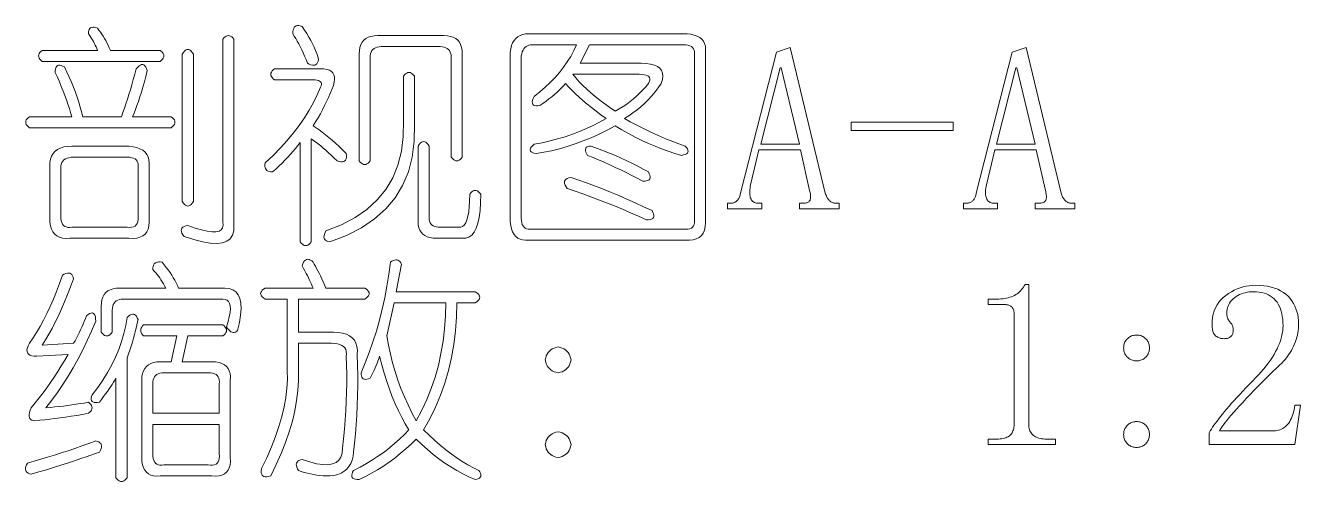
# Model space of a CAD drawing. Extents: x 0 to 297, y 0 to 210.
# Drawn here: x 219.36 to 247.04, y 62.06 to 71.96 of the extents above; entities that cross this region are included whole.
import ezdxf

# ---------------------------------------------------------------- set-up
doc = ezdxf.new("R2010")
doc.units = 0

msp = doc.modelspace()

# ---------------------------------------------------------------- linework, layer by layer
at = {"color": 255, "lineweight": 13}
for points in [[(220.721, 71.779), (220.723, 71.816), (220.729, 71.848), (220.739, 71.874), (220.753, 71.894), (220.771, 71.909), (220.793, 71.918), (220.819, 71.922), (220.849, 71.92), (220.883, 71.912), (220.921, 71.899), (220.952, 71.858), (220.983, 71.816), (221.013, 71.772), (221.042, 71.726), (221.071, 71.679), (221.098, 71.63), (221.125, 71.58), (221.151, 71.528), (221.176, 71.474), (221.201, 71.419), (222.281, 71.419), (222.31, 71.395), (222.332, 71.371), (222.348, 71.347), (222.358, 71.323), (222.361, 71.299), (222.358, 71.275), (222.348, 71.251), (222.332, 71.227), (222.31, 71.203), (222.281, 71.179), (219.721, 71.179), (219.692, 71.203), (219.67, 71.227), (219.654, 71.251), (219.644, 71.275), (219.641, 71.299), (219.644, 71.323), (219.654, 71.347), (219.67, 71.371), (219.692, 71.395), (219.721, 71.419), (220.921, 71.419), (220.904, 71.459), (220.887, 71.497), (220.869, 71.535), (220.85, 71.573), (220.831, 71.609), (220.81, 71.645), (220.789, 71.679), (220.767, 71.713), (220.744, 71.747)], [(223.881, 71.659), (223.881, 67.619), (223.877, 67.501), (223.85, 67.405), (223.8, 67.329), (223.727, 67.273), (223.631, 67.239), (223.511, 67.225), (223.368, 67.233), (223.202, 67.261), (223.013, 67.309), (222.801, 67.379), (222.773, 67.417), (222.753, 67.453), (222.741, 67.485), (222.737, 67.513), (222.741, 67.539), (222.753, 67.561), (222.773, 67.581), (222.801, 67.597), (222.837, 67.609), (222.881, 67.619), (223.04, 67.562), (223.18, 67.52), (223.302, 67.492), (223.406, 67.478), (223.491, 67.479), (223.558, 67.494), (223.606, 67.524), (223.636, 67.568), (223.648, 67.626), (223.641, 67.699), (223.641, 71.659), (223.665, 71.688), (223.689, 71.71), (223.713, 71.726), (223.737, 71.736), (223.761, 71.739), (223.785, 71.736), (223.809, 71.726), (223.833, 71.71), (223.857, 71.688)], [(225.721, 71.219), (225.711, 71.182), (225.698, 71.152), (225.682, 71.128), (225.663, 71.11), (225.641, 71.099), (225.615, 71.094), (225.586, 71.096), (225.554, 71.104), (225.519, 71.118), (225.481, 71.139), (225.449, 71.217), (225.417, 71.293), (225.385, 71.365), (225.353, 71.433), (225.321, 71.499), (225.289, 71.561), (225.257, 71.621), (225.225, 71.677), (225.193, 71.729), (225.161, 71.779), (225.163, 71.824), (225.169, 71.862), (225.179, 71.894), (225.193, 71.92), (225.211, 71.939), (225.233, 71.952), (225.259, 71.958), (225.289, 71.958), (225.323, 71.952), (225.361, 71.939), (225.415, 71.86), (225.465, 71.782), (225.511, 71.706), (225.553, 71.632), (225.591, 71.559), (225.625, 71.488), (225.655, 71.418), (225.681, 71.35), (225.703, 71.284)], [(227.001, 71.739), (228.441, 71.739), (228.517, 71.735), (228.585, 71.723), (228.645, 71.703), (228.697, 71.675), (228.741, 71.639), (228.777, 71.595), (228.805, 71.543), (228.825, 71.483), (228.837, 71.415), (228.841, 71.339), (228.841, 69.099), (228.817, 69.07), (228.793, 69.048), (228.769, 69.032), (228.745, 69.022), (228.721, 69.019), (228.697, 69.022), (228.673, 69.032), (228.649, 69.048), (228.625, 69.07), (228.601, 69.099), (228.601, 71.259), (228.598, 71.305), (228.591, 71.345), (228.579, 71.381), (228.562, 71.413), (228.541, 71.439), (228.514, 71.461), (228.483, 71.477), (228.447, 71.489), (228.406, 71.497), (228.361, 71.499), (227.081, 71.499), (227.035, 71.497), (226.994, 71.489), (226.958, 71.477), (226.927, 71.461), (226.901, 71.439), (226.879, 71.413), (226.862, 71.381), (226.85, 71.345), (226.843, 71.305), (226.841, 71.259), (226.841, 69.019), (226.817, 68.99), (226.793, 68.968), (226.769, 68.952), (226.745, 68.942), (226.721, 68.939), (226.697, 68.942), (226.673, 68.952), (226.649, 68.968), (226.625, 68.99), (226.601, 69.019), (226.601, 71.339), (226.605, 71.415), (226.617, 71.483), (226.637, 71.543), (226.665, 71.595), (226.701, 71.639), (226.745, 71.675), (226.797, 71.703), (226.857, 71.723), (226.925, 71.735)], [(230.281, 71.779), (233.721, 71.779), (233.804, 71.768), (233.878, 71.75), (233.942, 71.726), (233.996, 71.696), (234.041, 71.659), (234.076, 71.616), (234.102, 71.566), (234.118, 71.51), (234.124, 71.448), (234.121, 71.379), (234.121, 67.779), (234.124, 67.681), (234.116, 67.593), (234.098, 67.517), (234.07, 67.453), (234.031, 67.399), (233.982, 67.357), (233.922, 67.325), (233.852, 67.305), (233.772, 67.297), (233.681, 67.299), (230.281, 67.299), (230.212, 67.296), (230.15, 67.302), (230.094, 67.318), (230.044, 67.344), (230.001, 67.379), (229.964, 67.424), (229.934, 67.478), (229.91, 67.542), (229.892, 67.616), (229.881, 67.699), (229.881, 71.379), (229.892, 71.455), (229.91, 71.523), (229.934, 71.583), (229.964, 71.635), (230.001, 71.679), (230.044, 71.715), (230.094, 71.743), (230.15, 71.763), (230.212, 71.775)], [(222.761, 71.339), (222.785, 71.375), (222.809, 71.403), (222.833, 71.423), (222.857, 71.435), (222.881, 71.439), (222.905, 71.435), (222.929, 71.423), (222.953, 71.403), (222.977, 71.375), (223.001, 71.339), (223.001, 68.139), (222.977, 68.103), (222.953, 68.075), (222.929, 68.055), (222.905, 68.043), (222.881, 68.039), (222.857, 68.043), (222.833, 68.055), (222.809, 68.075), (222.785, 68.103), (222.761, 68.139)], [(231.321, 71.539), (230.361, 71.539), (230.322, 71.537), (230.287, 71.529), (230.255, 71.517), (230.226, 71.501), (230.201, 71.479), (230.178, 71.453), (230.159, 71.421), (230.143, 71.385), (230.13, 71.345), (230.121, 71.299), (230.121, 67.779), (230.123, 67.726), (230.13, 67.68), (230.142, 67.64), (230.159, 67.606), (230.181, 67.579), (230.207, 67.558), (230.238, 67.544), (230.274, 67.536), (230.315, 67.534), (230.361, 67.539), (233.641, 67.539), (233.694, 67.534), (233.74, 67.536), (233.78, 67.544), (233.814, 67.558), (233.841, 67.579), (233.862, 67.606), (233.876, 67.64), (233.884, 67.68), (233.886, 67.726), (233.881, 67.779), (233.881, 71.299), (233.886, 71.345), (233.884, 71.385), (233.876, 71.421), (233.862, 71.453), (233.841, 71.479), (233.814, 71.501), (233.78, 71.517), (233.74, 71.529), (233.694, 71.537), (233.641, 71.539), (231.601, 71.539), (231.401, 71.139), (232.721, 71.139), (232.833, 71.135), (232.93, 71.121), (233.012, 71.099), (233.079, 71.069), (233.131, 71.029), (233.167, 70.981), (233.188, 70.923), (233.194, 70.857), (233.185, 70.783), (233.161, 70.699), (233.095, 70.605), (233.026, 70.515), (232.954, 70.429), (232.879, 70.347), (232.801, 70.269), (232.719, 70.195), (232.634, 70.125), (232.546, 70.059), (232.455, 69.997), (232.361, 69.939), (232.489, 69.868), (232.618, 69.8), (232.748, 69.734), (232.879, 69.67), (233.011, 69.609), (233.143, 69.55), (233.276, 69.494), (233.41, 69.44), (233.545, 69.388), (233.681, 69.339), (233.709, 69.308), (233.729, 69.28), (233.741, 69.254), (233.745, 69.23), (233.741, 69.209), (233.729, 69.19), (233.709, 69.174), (233.681, 69.16), (233.645, 69.148), (233.601, 69.139), (233.457, 69.181), (233.313, 69.229), (233.169, 69.281), (233.025, 69.337), (232.881, 69.399), (232.737, 69.465), (232.593, 69.537), (232.449, 69.613), (232.305, 69.693), (232.161, 69.779), (231.985, 69.687), (231.81, 69.601), (231.636, 69.523), (231.463, 69.453), (231.291, 69.389), (231.119, 69.333), (230.948, 69.283), (230.778, 69.241), (230.609, 69.207), (230.441, 69.179), (230.397, 69.188), (230.362, 69.2), (230.336, 69.214), (230.319, 69.23), (230.311, 69.249), (230.311, 69.27), (230.32, 69.294), (230.338, 69.32), (230.365, 69.348), (230.401, 69.379), (230.575, 69.413), (230.745, 69.453), (230.911, 69.497), (231.073, 69.545), (231.231, 69.599), (231.385, 69.657), (231.535, 69.721), (231.681, 69.789), (231.823, 69.861), (231.961, 69.939), (231.851, 70.019), (231.746, 70.097), (231.646, 70.175), (231.551, 70.253), (231.461, 70.329), (231.375, 70.405), (231.294, 70.479), (231.218, 70.553), (231.147, 70.627), (231.081, 70.699), (231.039, 70.651), (230.994, 70.603), (230.946, 70.555), (230.895, 70.507), (230.841, 70.459), (230.783, 70.411), (230.722, 70.363), (230.658, 70.315), (230.591, 70.267), (230.521, 70.219), (230.476, 70.214), (230.439, 70.214), (230.409, 70.22), (230.386, 70.232), (230.371, 70.249), (230.362, 70.272), (230.361, 70.3), (230.367, 70.334), (230.38, 70.374), (230.401, 70.419), (230.525, 70.517), (230.642, 70.617), (230.752, 70.721), (230.855, 70.829), (230.951, 70.939), (231.039, 71.053), (231.12, 71.169), (231.194, 71.289), (231.261, 71.413)], [(236.181, 69.259), (235.281, 69.259), (235.101, 68.499), (235.094, 68.464), (235.088, 68.43), (235.084, 68.397), (235.082, 68.366), (235.081, 68.337), (235.082, 68.308), (235.084, 68.281), (235.088, 68.256), (235.094, 68.232), (235.101, 68.209), (235.11, 68.188), (235.121, 68.169), (235.134, 68.153), (235.149, 68.139), (235.166, 68.127), (235.185, 68.117), (235.206, 68.109), (235.229, 68.103), (235.254, 68.1), (235.281, 68.099), (235.341, 68.099), (235.341, 67.979), (234.601, 67.979), (234.601, 68.099), (234.661, 68.099), (234.677, 68.1), (234.692, 68.101), (234.707, 68.104), (234.722, 68.107), (234.736, 68.112), (234.75, 68.117), (234.763, 68.124), (234.776, 68.131), (234.789, 68.14), (234.801, 68.149), (234.812, 68.16), (234.823, 68.172), (234.833, 68.185), (234.842, 68.2), (234.851, 68.217), (234.858, 68.234), (234.865, 68.253), (234.871, 68.274), (234.876, 68.296), (234.881, 68.319), (235.661, 71.379), (235.961, 71.479), (236.721, 68.319), (236.729, 68.296), (236.738, 68.274), (236.747, 68.253), (236.756, 68.234), (236.766, 68.217), (236.776, 68.2), (236.787, 68.185), (236.798, 68.172), (236.809, 68.16), (236.821, 68.149), (236.833, 68.14), (236.846, 68.131), (236.859, 68.124), (236.872, 68.117), (236.886, 68.112), (236.9, 68.107), (236.915, 68.104), (236.93, 68.101), (236.945, 68.1), (236.961, 68.099), (237.021, 68.099), (237.021, 67.979), (236.161, 67.979), (236.161, 68.099), (236.241, 68.099), (236.264, 68.1), (236.285, 68.102), (236.305, 68.105), (236.322, 68.11), (236.338, 68.117), (236.352, 68.124), (236.365, 68.133), (236.375, 68.144), (236.384, 68.156), (236.391, 68.169), (236.396, 68.184), (236.4, 68.2), (236.403, 68.217), (236.404, 68.236), (236.403, 68.257), (236.402, 68.278), (236.399, 68.301), (236.394, 68.326), (236.388, 68.352), (236.381, 68.379)], [(241.301, 69.259), (240.401, 69.259), (240.221, 68.499), (240.214, 68.464), (240.208, 68.43), (240.204, 68.397), (240.202, 68.366), (240.201, 68.337), (240.202, 68.308), (240.204, 68.281), (240.208, 68.256), (240.214, 68.232), (240.221, 68.209), (240.23, 68.188), (240.241, 68.169), (240.254, 68.153), (240.269, 68.139), (240.286, 68.127), (240.305, 68.117), (240.326, 68.109), (240.349, 68.103), (240.374, 68.1), (240.401, 68.099), (240.461, 68.099), (240.461, 67.979), (239.721, 67.979), (239.721, 68.099), (239.781, 68.099), (239.797, 68.1), (239.812, 68.101), (239.827, 68.104), (239.842, 68.107), (239.856, 68.112), (239.87, 68.117), (239.883, 68.124), (239.896, 68.131), (239.909, 68.14), (239.921, 68.149), (239.932, 68.16), (239.943, 68.172), (239.953, 68.185), (239.962, 68.2), (239.971, 68.217), (239.978, 68.234), (239.985, 68.253), (239.991, 68.274), (239.996, 68.296), (240.001, 68.319), (240.781, 71.379), (241.081, 71.479), (241.841, 68.319), (241.849, 68.296), (241.858, 68.274), (241.867, 68.253), (241.876, 68.234), (241.886, 68.217), (241.896, 68.2), (241.907, 68.185), (241.918, 68.172), (241.929, 68.16), (241.941, 68.149), (241.953, 68.14), (241.966, 68.131), (241.979, 68.124), (241.992, 68.117), (242.006, 68.112), (242.02, 68.107), (242.035, 68.104), (242.05, 68.101), (242.065, 68.1), (242.081, 68.099), (242.141, 68.099), (242.141, 67.979), (241.281, 67.979), (241.281, 68.099), (241.361, 68.099), (241.384, 68.1), (241.405, 68.102), (241.425, 68.105), (241.442, 68.11), (241.458, 68.117), (241.472, 68.124), (241.485, 68.133), (241.495, 68.144), (241.504, 68.156), (241.511, 68.169), (241.516, 68.184), (241.52, 68.2), (241.523, 68.217), (241.524, 68.236), (241.523, 68.257), (241.522, 68.278), (241.519, 68.301), (241.514, 68.326), (241.508, 68.352), (241.501, 68.379)], [(220.201, 71.059), (220.255, 70.947), (220.306, 70.837), (220.354, 70.727), (220.399, 70.617), (220.441, 70.509), (220.479, 70.401), (220.514, 70.295), (220.546, 70.189), (220.575, 70.083), (220.601, 69.979), (221.441, 69.979), (221.473, 70.069), (221.505, 70.161), (221.537, 70.257), (221.569, 70.357), (221.601, 70.459), (221.633, 70.565), (221.665, 70.673), (221.697, 70.785), (221.729, 70.901), (221.761, 71.019), (221.792, 71.055), (221.822, 71.081), (221.85, 71.099), (221.876, 71.109), (221.901, 71.109), (221.924, 71.101), (221.946, 71.083), (221.966, 71.057), (221.984, 71.023), (222.001, 70.979), (221.969, 70.854), (221.937, 70.734), (221.905, 70.62), (221.873, 70.512), (221.841, 70.409), (221.809, 70.312), (221.777, 70.22), (221.745, 70.134), (221.713, 70.054), (221.681, 69.979), (222.521, 69.979), (222.55, 69.955), (222.572, 69.931), (222.588, 69.907), (222.598, 69.883), (222.601, 69.859), (222.598, 69.835), (222.588, 69.811), (222.572, 69.787), (222.55, 69.763), (222.521, 69.739), (219.441, 69.739), (219.412, 69.763), (219.39, 69.787), (219.374, 69.811), (219.364, 69.835), (219.361, 69.859), (219.364, 69.883), (219.374, 69.907), (219.39, 69.931), (219.412, 69.955), (219.441, 69.979), (220.361, 69.979), (220.336, 70.068), (220.308, 70.158), (220.278, 70.25), (220.246, 70.344), (220.211, 70.439), (220.174, 70.536), (220.134, 70.634), (220.092, 70.734), (220.048, 70.836), (220.001, 70.939), (220.003, 70.983), (220.009, 71.021), (220.019, 71.051), (220.033, 71.073), (220.051, 71.089), (220.073, 71.097), (220.099, 71.099), (220.129, 71.093), (220.163, 71.079)], [(225.561, 69.499), (225.561, 67.259), (225.537, 67.23), (225.513, 67.208), (225.489, 67.192), (225.465, 67.182), (225.441, 67.179), (225.417, 67.182), (225.393, 67.192), (225.369, 67.208), (225.345, 67.23), (225.321, 67.259), (225.321, 69.419), (225.272, 69.355), (225.22, 69.291), (225.166, 69.227), (225.11, 69.163), (225.051, 69.099), (224.99, 69.035), (224.926, 68.971), (224.86, 68.907), (224.792, 68.843), (224.721, 68.779), (224.683, 68.781), (224.65, 68.787), (224.622, 68.797), (224.599, 68.811), (224.581, 68.829), (224.567, 68.851), (224.558, 68.877), (224.554, 68.907), (224.555, 68.941), (224.561, 68.979), (224.731, 69.139), (224.89, 69.301), (225.038, 69.463), (225.175, 69.625), (225.301, 69.789), (225.415, 69.953), (225.518, 70.119), (225.61, 70.285), (225.691, 70.451), (225.761, 70.619), (225.774, 70.649), (225.78, 70.677), (225.78, 70.701), (225.774, 70.721), (225.761, 70.739), (225.742, 70.753), (225.716, 70.765), (225.684, 70.773), (225.646, 70.777), (225.601, 70.779), (224.761, 70.779), (224.732, 70.803), (224.71, 70.827), (224.694, 70.851), (224.684, 70.875), (224.681, 70.899), (224.684, 70.923), (224.694, 70.947), (224.71, 70.971), (224.732, 70.995), (224.761, 71.019), (225.761, 71.019), (225.836, 71.015), (225.9, 71.005), (225.954, 70.987), (225.998, 70.961), (226.031, 70.929), (226.054, 70.889), (226.066, 70.843), (226.068, 70.789), (226.06, 70.727), (226.041, 70.659), (226.008, 70.571), (225.972, 70.483), (225.934, 70.395), (225.894, 70.307), (225.851, 70.219), (225.806, 70.131), (225.758, 70.043), (225.708, 69.955), (225.656, 69.867), (225.601, 69.779), (225.666, 69.737), (225.732, 69.691), (225.8, 69.641), (225.87, 69.587), (225.941, 69.529), (226.014, 69.467), (226.088, 69.401), (226.164, 69.331), (226.242, 69.257), (226.321, 69.179), (226.326, 69.134), (226.326, 69.096), (226.32, 69.064), (226.308, 69.038), (226.291, 69.019), (226.268, 69.006), (226.24, 69), (226.206, 69), (226.166, 69.006), (226.121, 69.019), (226.058, 69.081), (225.996, 69.141), (225.936, 69.197), (225.878, 69.249), (225.821, 69.299), (225.766, 69.345), (225.712, 69.389), (225.66, 69.429), (225.61, 69.465)], [(227.561, 70.859), (227.585, 70.888), (227.609, 70.91), (227.633, 70.926), (227.657, 70.936), (227.681, 70.939), (227.705, 70.936), (227.729, 70.926), (227.753, 70.91), (227.777, 70.888), (227.801, 70.859), (227.801, 69.819), (227.797, 69.448), (227.753, 69.102), (227.669, 68.782), (227.545, 68.488), (227.381, 68.219), (227.177, 67.976), (226.933, 67.758), (226.649, 67.566), (226.325, 67.4), (225.961, 67.259), (225.924, 67.269), (225.894, 67.281), (225.87, 67.297), (225.852, 67.317), (225.841, 67.339), (225.836, 67.365), (225.838, 67.393), (225.846, 67.425), (225.86, 67.461), (225.881, 67.499), (226.214, 67.631), (226.511, 67.787), (226.771, 67.967), (226.994, 68.171), (227.181, 68.399), (227.33, 68.651), (227.443, 68.927), (227.519, 69.227), (227.558, 69.551), (227.561, 69.899)], [(232.681, 70.899), (231.241, 70.899), (231.308, 70.819), (231.38, 70.739), (231.458, 70.659), (231.542, 70.579), (231.631, 70.499), (231.726, 70.419), (231.826, 70.339), (231.932, 70.259), (232.044, 70.179), (232.161, 70.099), (232.247, 70.148), (232.33, 70.2), (232.41, 70.254), (232.487, 70.31), (232.561, 70.369), (232.631, 70.43), (232.698, 70.494), (232.762, 70.56), (232.823, 70.628), (232.881, 70.699), (232.9, 70.737), (232.911, 70.771), (232.913, 70.801), (232.906, 70.827), (232.891, 70.849), (232.866, 70.867), (232.833, 70.881), (232.791, 70.891), (232.74, 70.897)], [(235.761, 71.039), (235.741, 71.039), (235.321, 69.379), (236.161, 69.379)], [(240.881, 71.039), (240.861, 71.039), (240.441, 69.379), (241.281, 69.379)], [(237.281, 69.679), (237.281, 69.859), (239.501, 69.859), (239.501, 69.679)], [(220.361, 69.339), (221.601, 69.339), (221.692, 69.327), (221.772, 69.309), (221.842, 69.283), (221.902, 69.249), (221.951, 69.209), (221.99, 69.161), (222.018, 69.107), (222.036, 69.045), (222.044, 68.975), (222.041, 68.899), (222.041, 67.779), (222.044, 67.688), (222.036, 67.608), (222.018, 67.538), (221.99, 67.478), (221.951, 67.429), (221.902, 67.39), (221.842, 67.362), (221.772, 67.344), (221.692, 67.336), (221.601, 67.339), (220.321, 67.339), (220.237, 67.336), (220.162, 67.344), (220.096, 67.362), (220.039, 67.39), (219.991, 67.429), (219.951, 67.478), (219.92, 67.538), (219.898, 67.608), (219.885, 67.688), (219.881, 67.779), (219.881, 68.899), (219.886, 68.983), (219.9, 69.057), (219.924, 69.123), (219.958, 69.181), (220.001, 69.229), (220.054, 69.269), (220.116, 69.299), (220.188, 69.321), (220.27, 69.335)], [(228.121, 69.339), (228.121, 67.779), (228.123, 67.741), (228.13, 67.707), (228.142, 67.677), (228.159, 67.651), (228.181, 67.629), (228.207, 67.611), (228.238, 67.597), (228.274, 67.587), (228.315, 67.581), (228.361, 67.579), (228.761, 67.579), (228.806, 67.579), (228.847, 67.595), (228.883, 67.627), (228.914, 67.675), (228.941, 67.739), (228.962, 67.819), (228.979, 67.915), (228.991, 68.027), (228.998, 68.155), (229.001, 68.299), (229.025, 68.328), (229.049, 68.35), (229.073, 68.366), (229.097, 68.376), (229.121, 68.379), (229.145, 68.376), (229.169, 68.366), (229.193, 68.35), (229.217, 68.328), (229.241, 68.299), (229.237, 68.109), (229.225, 67.941), (229.205, 67.793), (229.177, 67.665), (229.141, 67.559), (229.097, 67.473), (229.045, 67.409), (228.985, 67.365), (228.917, 67.341), (228.841, 67.339), (228.281, 67.339), (228.205, 67.343), (228.137, 67.353), (228.077, 67.371), (228.025, 67.397), (227.981, 67.429), (227.945, 67.469), (227.917, 67.515), (227.897, 67.569), (227.885, 67.631), (227.881, 67.699), (227.881, 69.339), (227.905, 69.375), (227.929, 69.403), (227.953, 69.423), (227.977, 69.435), (228.001, 69.439), (228.025, 69.435), (228.049, 69.423), (228.073, 69.403), (228.097, 69.375)], [(231.641, 69.339), (231.776, 69.29), (231.908, 69.24), (232.038, 69.188), (232.166, 69.134), (232.291, 69.079), (232.414, 69.022), (232.534, 68.964), (232.652, 68.904), (232.768, 68.842), (232.881, 68.779), (232.901, 68.741), (232.914, 68.707), (232.92, 68.677), (232.919, 68.651), (232.911, 68.629), (232.895, 68.611), (232.872, 68.597), (232.842, 68.587), (232.805, 68.581), (232.761, 68.579), (232.641, 68.642), (232.521, 68.704), (232.401, 68.764), (232.281, 68.822), (232.161, 68.879), (232.041, 68.934), (231.921, 68.988), (231.801, 69.04), (231.681, 69.09), (231.561, 69.139), (231.54, 69.177), (231.526, 69.211), (231.518, 69.241), (231.516, 69.267), (231.521, 69.289), (231.532, 69.307), (231.55, 69.321), (231.574, 69.331), (231.604, 69.337)], [(221.561, 69.099), (220.401, 69.099), (220.348, 69.097), (220.3, 69.089), (220.258, 69.077), (220.222, 69.061), (220.191, 69.039), (220.166, 69.013), (220.146, 68.981), (220.132, 68.945), (220.124, 68.905), (220.121, 68.859), (220.121, 67.819), (220.123, 67.766), (220.13, 67.72), (220.142, 67.68), (220.159, 67.646), (220.181, 67.619), (220.207, 67.598), (220.238, 67.584), (220.274, 67.576), (220.315, 67.574), (220.361, 67.579), (221.561, 67.579), (221.614, 67.575), (221.66, 67.577), (221.7, 67.587), (221.734, 67.605), (221.761, 67.629), (221.782, 67.661), (221.796, 67.699), (221.804, 67.745), (221.806, 67.799), (221.801, 67.859), (221.801, 68.859), (221.806, 68.905), (221.804, 68.945), (221.796, 68.981), (221.782, 69.013), (221.761, 69.039), (221.734, 69.061), (221.7, 69.077), (221.66, 69.089), (221.614, 69.097)], [(232.961, 67.939), (232.981, 67.901), (232.994, 67.867), (233, 67.837), (232.999, 67.811), (232.991, 67.789), (232.975, 67.771), (232.952, 67.757), (232.922, 67.747), (232.885, 67.741), (232.841, 67.739), (232.665, 67.818), (232.49, 67.894), (232.316, 67.968), (232.143, 68.04), (231.971, 68.109), (231.799, 68.176), (231.628, 68.24), (231.458, 68.302), (231.289, 68.362), (231.121, 68.419), (231.093, 68.457), (231.073, 68.493), (231.061, 68.525), (231.057, 68.553), (231.061, 68.579), (231.073, 68.601), (231.093, 68.621), (231.121, 68.637), (231.157, 68.649), (231.201, 68.659), (231.37, 68.601), (231.54, 68.541), (231.712, 68.477), (231.886, 68.409), (232.061, 68.339), (232.238, 68.265), (232.416, 68.189), (232.596, 68.109), (232.778, 68.025)], [(221.401, 66.259), (222.401, 66.259), (222.376, 66.306), (222.351, 66.352), (222.325, 66.396), (222.298, 66.438), (222.271, 66.479), (222.242, 66.518), (222.213, 66.556), (222.183, 66.592), (222.152, 66.626), (222.121, 66.659), (222.123, 66.697), (222.129, 66.729), (222.139, 66.757), (222.153, 66.781), (222.171, 66.799), (222.193, 66.813), (222.219, 66.821), (222.249, 66.825), (222.283, 66.825), (222.321, 66.819), (222.368, 66.763), (222.412, 66.707), (222.454, 66.651), (222.494, 66.595), (222.531, 66.539), (222.566, 66.483), (222.598, 66.427), (222.628, 66.371), (222.656, 66.315), (222.681, 66.259), (223.681, 66.259), (223.777, 66.25), (223.858, 66.222), (223.924, 66.176), (223.975, 66.112), (224.011, 66.029), (224.031, 65.928), (224.036, 65.808), (224.026, 65.67), (224.001, 65.514), (223.961, 65.339), (223.937, 65.318), (223.913, 65.304), (223.889, 65.296), (223.865, 65.294), (223.841, 65.299), (223.817, 65.31), (223.793, 65.328), (223.769, 65.352), (223.745, 65.382), (223.721, 65.419), (223.756, 65.533), (223.782, 65.635), (223.798, 65.725), (223.804, 65.803), (223.801, 65.869), (223.788, 65.923), (223.766, 65.965), (223.734, 65.995), (223.692, 66.013), (223.641, 66.019), (221.481, 66.019), (221.435, 66.017), (221.394, 66.009), (221.358, 65.997), (221.327, 65.981), (221.301, 65.959), (221.279, 65.933), (221.262, 65.901), (221.25, 65.865), (221.243, 65.825), (221.241, 65.779), (221.241, 65.299), (221.217, 65.27), (221.193, 65.248), (221.169, 65.232), (221.145, 65.222), (221.121, 65.219), (221.097, 65.222), (221.073, 65.232), (221.049, 65.248), (221.025, 65.27), (221.001, 65.299), (221.001, 65.859), (221.005, 65.935), (221.017, 66.003), (221.037, 66.063), (221.065, 66.115), (221.101, 66.159), (221.145, 66.195), (221.197, 66.223), (221.257, 66.243), (221.325, 66.255)], [(225.601, 66.819), (225.625, 66.777), (225.65, 66.733), (225.676, 66.685), (225.703, 66.633), (225.731, 66.579), (225.759, 66.521), (225.788, 66.461), (225.818, 66.397), (225.849, 66.329), (225.881, 66.259), (226.721, 66.259), (226.757, 66.235), (226.785, 66.211), (226.805, 66.187), (226.817, 66.163), (226.821, 66.139), (226.817, 66.115), (226.805, 66.091), (226.785, 66.067), (226.757, 66.043), (226.721, 66.019), (225.281, 66.019), (225.281, 65.299), (226.041, 65.299), (226.147, 65.294), (226.241, 65.28), (226.323, 65.256), (226.393, 65.222), (226.451, 65.179), (226.497, 65.126), (226.531, 65.064), (226.553, 64.992), (226.563, 64.91), (226.561, 64.819), (226.567, 64.589), (226.57, 64.363), (226.57, 64.141), (226.567, 63.923), (226.561, 63.709), (226.551, 63.499), (226.538, 63.293), (226.522, 63.091), (226.503, 62.893), (226.481, 62.699), (226.468, 62.607), (226.447, 62.525), (226.417, 62.451), (226.378, 62.385), (226.331, 62.329), (226.274, 62.281), (226.209, 62.243), (226.135, 62.213), (226.052, 62.191), (225.961, 62.179), (225.889, 62.18), (225.818, 62.184), (225.748, 62.19), (225.679, 62.198), (225.611, 62.209), (225.543, 62.222), (225.476, 62.238), (225.41, 62.256), (225.345, 62.276), (225.281, 62.299), (225.26, 62.337), (225.246, 62.373), (225.238, 62.405), (225.236, 62.433), (225.241, 62.459), (225.252, 62.481), (225.27, 62.501), (225.294, 62.517), (225.324, 62.529), (225.361, 62.539), (225.528, 62.484), (225.678, 62.446), (225.81, 62.426), (225.924, 62.424), (226.021, 62.439), (226.1, 62.472), (226.162, 62.522), (226.206, 62.59), (226.232, 62.676), (226.241, 62.779), (226.263, 62.986), (226.282, 63.192), (226.298, 63.396), (226.311, 63.598), (226.321, 63.799), (226.327, 63.998), (226.33, 64.196), (226.33, 64.392), (226.327, 64.586), (226.321, 64.779), (226.325, 64.832), (226.321, 64.88), (226.309, 64.922), (226.289, 64.958), (226.261, 64.989), (226.225, 65.014), (226.181, 65.034), (226.129, 65.048), (226.069, 65.056), (226.001, 65.059), (225.281, 65.059), (225.281, 64.459), (225.282, 64.249), (225.27, 64.035), (225.244, 63.817), (225.204, 63.595), (225.151, 63.369), (225.084, 63.139), (225.004, 62.905), (224.91, 62.667), (224.802, 62.425), (224.681, 62.179), (224.636, 62.166), (224.596, 62.16), (224.562, 62.16), (224.534, 62.166), (224.511, 62.179), (224.494, 62.198), (224.482, 62.224), (224.476, 62.256), (224.476, 62.294), (224.481, 62.339), (224.594, 62.576), (224.695, 62.808), (224.783, 63.034), (224.858, 63.254), (224.921, 63.469), (224.97, 63.678), (225.007, 63.882), (225.031, 64.08), (225.042, 64.272), (225.041, 64.459), (225.041, 66.019), (224.561, 66.019), (224.525, 66.043), (224.497, 66.067), (224.477, 66.091), (224.465, 66.115), (224.461, 66.139), (224.465, 66.163), (224.477, 66.187), (224.497, 66.211), (224.525, 66.235), (224.561, 66.259), (225.601, 66.259), (225.584, 66.3), (225.566, 66.342), (225.546, 66.386), (225.524, 66.432), (225.501, 66.479), (225.476, 66.528), (225.45, 66.578), (225.422, 66.63), (225.392, 66.684), (225.361, 66.739), (225.378, 66.783), (225.396, 66.819), (225.416, 66.847), (225.438, 66.867), (225.461, 66.879), (225.486, 66.883), (225.512, 66.879), (225.54, 66.867), (225.57, 66.847)], [(227.521, 66.779), (227.401, 66.179), (229.121, 66.179), (229.157, 66.155), (229.185, 66.131), (229.205, 66.107), (229.217, 66.083), (229.221, 66.059), (229.217, 66.035), (229.205, 66.011), (229.185, 65.987), (229.157, 65.963), (229.121, 65.939), (228.721, 65.939), (228.714, 65.631), (228.692, 65.329), (228.656, 65.035), (228.606, 64.749), (228.541, 64.469), (228.462, 64.197), (228.368, 63.931), (228.26, 63.673), (228.138, 63.423), (228.001, 63.179), (228.121, 63.062), (228.241, 62.952), (228.361, 62.848), (228.481, 62.75), (228.601, 62.659), (228.721, 62.574), (228.841, 62.496), (228.961, 62.424), (229.081, 62.358), (229.201, 62.299), (229.222, 62.268), (229.236, 62.24), (229.244, 62.214), (229.246, 62.19), (229.241, 62.169), (229.23, 62.15), (229.212, 62.134), (229.188, 62.12), (229.158, 62.108), (229.121, 62.099), (228.986, 62.158), (228.852, 62.224), (228.72, 62.296), (228.59, 62.374), (228.461, 62.459), (228.334, 62.55), (228.208, 62.648), (228.084, 62.752), (227.962, 62.862), (227.841, 62.979), (227.728, 62.869), (227.612, 62.765), (227.494, 62.665), (227.374, 62.569), (227.251, 62.479), (227.126, 62.393), (226.998, 62.313), (226.868, 62.237), (226.736, 62.165), (226.601, 62.099), (226.556, 62.101), (226.519, 62.107), (226.489, 62.117), (226.466, 62.131), (226.451, 62.149), (226.442, 62.171), (226.441, 62.197), (226.447, 62.227), (226.46, 62.261), (226.481, 62.299), (226.622, 62.373), (226.759, 62.449), (226.891, 62.529), (227.018, 62.613), (227.141, 62.699), (227.258, 62.789), (227.371, 62.881), (227.479, 62.977), (227.582, 63.077), (227.681, 63.179), (227.602, 63.31), (227.527, 63.448), (227.455, 63.592), (227.386, 63.742), (227.321, 63.899), (227.258, 64.062), (227.199, 64.232), (227.143, 64.408), (227.09, 64.59), (227.041, 64.779), (227.032, 64.745), (227.02, 64.709), (227.006, 64.669), (226.99, 64.625), (226.971, 64.579), (226.95, 64.529), (226.926, 64.477), (226.9, 64.421), (226.872, 64.361), (226.841, 64.299), (226.803, 64.286), (226.769, 64.278), (226.739, 64.276), (226.713, 64.28), (226.691, 64.289), (226.673, 64.304), (226.659, 64.324), (226.649, 64.35), (226.643, 64.382), (226.641, 64.419), (226.734, 64.637), (226.82, 64.861), (226.9, 65.089), (226.974, 65.321), (227.041, 65.559), (227.102, 65.801), (227.156, 66.049), (227.204, 66.301), (227.246, 66.557), (227.281, 66.819), (227.312, 66.84), (227.342, 66.856), (227.37, 66.866), (227.396, 66.87), (227.421, 66.869), (227.444, 66.862), (227.466, 66.85), (227.486, 66.832), (227.504, 66.808)], [(220.161, 66.539), (220.199, 66.56), (220.234, 66.574), (220.266, 66.582), (220.295, 66.584), (220.321, 66.579), (220.343, 66.568), (220.362, 66.55), (220.378, 66.526), (220.391, 66.496), (220.401, 66.459), (220.336, 66.286), (220.271, 66.12), (220.205, 65.96), (220.138, 65.806), (220.071, 65.659), (220.002, 65.518), (219.933, 65.384), (219.863, 65.256), (219.792, 65.134), (219.721, 65.019), (220.401, 65.059), (220.432, 65.115), (220.463, 65.173), (220.493, 65.231), (220.522, 65.289), (220.551, 65.349), (220.578, 65.409), (220.605, 65.471), (220.631, 65.533), (220.656, 65.595), (220.681, 65.659), (220.719, 65.687), (220.753, 65.705), (220.783, 65.715), (220.809, 65.717), (220.831, 65.709), (220.849, 65.693), (220.863, 65.667), (220.873, 65.633), (220.879, 65.591), (220.881, 65.539), (220.791, 65.326), (220.697, 65.118), (220.599, 64.916), (220.497, 64.72), (220.391, 64.529), (220.281, 64.344), (220.167, 64.164), (220.049, 63.99), (219.927, 63.822), (219.801, 63.659), (219.896, 63.667), (219.991, 63.677), (220.085, 63.687), (220.178, 63.697), (220.271, 63.709), (220.362, 63.721), (220.453, 63.735), (220.543, 63.749), (220.632, 63.763), (220.721, 63.779), (220.75, 63.755), (220.772, 63.731), (220.788, 63.707), (220.798, 63.683), (220.801, 63.659), (220.798, 63.635), (220.788, 63.611), (220.772, 63.587), (220.75, 63.563), (220.721, 63.539), (220.594, 63.516), (220.47, 63.494), (220.348, 63.474), (220.228, 63.456), (220.111, 63.439), (219.996, 63.424), (219.884, 63.41), (219.774, 63.398), (219.666, 63.388), (219.561, 63.379), (219.524, 63.382), (219.494, 63.39), (219.47, 63.404), (219.452, 63.424), (219.441, 63.449), (219.436, 63.48), (219.438, 63.516), (219.446, 63.558), (219.46, 63.606), (219.481, 63.659), (219.568, 63.764), (219.654, 63.872), (219.738, 63.982), (219.82, 64.094), (219.901, 64.209), (219.98, 64.326), (220.058, 64.446), (220.134, 64.568), (220.208, 64.692), (220.281, 64.819), (219.601, 64.779), (219.542, 64.782), (219.492, 64.79), (219.452, 64.804), (219.422, 64.824), (219.401, 64.849), (219.39, 64.88), (219.388, 64.916), (219.396, 64.958), (219.414, 65.006), (219.441, 65.059), (219.52, 65.175), (219.598, 65.297), (219.674, 65.427), (219.748, 65.565), (219.821, 65.709), (219.892, 65.861), (219.962, 66.019), (220.03, 66.185), (220.096, 66.359)], [(241.141, 66.339), (241.141, 63.299), (241.142, 63.268), (241.145, 63.238), (241.15, 63.21), (241.157, 63.184), (241.166, 63.159), (241.177, 63.136), (241.19, 63.114), (241.205, 63.094), (241.222, 63.076), (241.241, 63.059), (241.262, 63.044), (241.284, 63.03), (241.308, 63.018), (241.334, 63.008), (241.361, 62.999), (241.39, 62.992), (241.42, 62.986), (241.452, 62.982), (241.486, 62.98), (241.521, 62.979), (241.721, 62.979), (241.721, 62.859), (240.261, 62.859), (240.261, 62.979), (240.441, 62.979), (240.48, 62.98), (240.516, 62.982), (240.551, 62.986), (240.583, 62.992), (240.613, 62.999), (240.641, 63.008), (240.667, 63.018), (240.69, 63.03), (240.712, 63.044), (240.731, 63.059), (240.748, 63.076), (240.763, 63.094), (240.777, 63.114), (240.788, 63.136), (240.798, 63.159), (240.806, 63.184), (240.813, 63.21), (240.817, 63.238), (240.82, 63.268), (240.821, 63.299), (240.821, 65.719), (240.82, 65.735), (240.819, 65.75), (240.816, 65.764), (240.813, 65.778), (240.808, 65.792), (240.803, 65.804), (240.796, 65.816), (240.789, 65.828), (240.78, 65.839), (240.771, 65.849), (240.76, 65.859), (240.749, 65.867), (240.736, 65.875), (240.723, 65.881), (240.708, 65.887), (240.693, 65.891), (240.676, 65.895), (240.659, 65.897), (240.64, 65.899), (240.621, 65.899), (240.261, 65.899), (240.261, 66.019), (240.441, 66.019), (240.488, 66.02), (240.533, 66.022), (240.577, 66.026), (240.618, 66.032), (240.658, 66.039), (240.696, 66.048), (240.733, 66.058), (240.767, 66.07), (240.8, 66.084), (240.831, 66.099), (240.86, 66.116), (240.888, 66.134), (240.915, 66.154), (240.94, 66.176), (240.963, 66.199), (240.986, 66.224), (241.007, 66.25), (241.026, 66.278), (241.044, 66.308), (241.061, 66.339)], [(246.661, 65.439), (246.659, 65.509), (246.654, 65.576), (246.646, 65.64), (246.635, 65.7), (246.621, 65.757), (246.603, 65.81), (246.582, 65.86), (246.558, 65.906), (246.531, 65.949), (246.501, 65.989), (246.467, 66.025), (246.43, 66.057), (246.39, 66.086), (246.347, 66.111), (246.301, 66.132), (246.251, 66.149), (246.198, 66.162), (246.142, 66.171), (246.083, 66.177), (246.021, 66.179), (245.974, 66.178), (245.928, 66.174), (245.883, 66.167), (245.84, 66.158), (245.798, 66.147), (245.758, 66.132), (245.719, 66.115), (245.682, 66.096), (245.646, 66.074), (245.611, 66.049), (245.579, 66.022), (245.55, 65.994), (245.524, 65.965), (245.502, 65.934), (245.483, 65.902), (245.468, 65.868), (245.456, 65.833), (245.448, 65.796), (245.443, 65.758), (245.441, 65.719), (245.442, 65.695), (245.444, 65.673), (245.447, 65.651), (245.452, 65.629), (245.458, 65.609), (245.466, 65.589), (245.475, 65.571), (245.486, 65.553), (245.498, 65.535), (245.511, 65.519), (245.524, 65.503), (245.536, 65.487), (245.547, 65.471), (245.556, 65.455), (245.563, 65.439), (245.57, 65.423), (245.575, 65.407), (245.578, 65.391), (245.58, 65.375), (245.581, 65.359), (245.58, 65.34), (245.579, 65.321), (245.576, 65.304), (245.573, 65.287), (245.568, 65.272), (245.563, 65.257), (245.556, 65.244), (245.549, 65.231), (245.54, 65.22), (245.531, 65.209), (245.52, 65.2), (245.509, 65.191), (245.496, 65.184), (245.483, 65.177), (245.468, 65.172), (245.453, 65.167), (245.436, 65.164), (245.419, 65.161), (245.4, 65.16), (245.381, 65.159), (245.357, 65.16), (245.335, 65.162), (245.313, 65.165), (245.293, 65.17), (245.273, 65.177), (245.255, 65.184), (245.237, 65.193), (245.221, 65.204), (245.205, 65.216), (245.191, 65.229), (245.178, 65.244), (245.166, 65.261), (245.155, 65.279), (245.146, 65.299), (245.138, 65.322), (245.132, 65.345), (245.127, 65.371), (245.124, 65.399), (245.122, 65.428), (245.121, 65.459), (245.124, 65.541), (245.133, 65.619), (245.148, 65.693), (245.169, 65.763), (245.196, 65.829), (245.229, 65.891), (245.268, 65.949), (245.313, 66.003), (245.364, 66.053), (245.421, 66.099), (245.481, 66.141), (245.542, 66.178), (245.604, 66.211), (245.667, 66.24), (245.731, 66.264), (245.795, 66.284), (245.86, 66.299), (245.926, 66.31), (245.993, 66.317), (246.061, 66.319), (246.154, 66.317), (246.243, 66.309), (246.326, 66.297), (246.405, 66.281), (246.478, 66.259), (246.547, 66.233), (246.61, 66.201), (246.669, 66.165), (246.722, 66.125), (246.771, 66.079), (246.815, 66.03), (246.854, 65.978), (246.888, 65.924), (246.918, 65.868), (246.943, 65.809), (246.964, 65.748), (246.98, 65.684), (246.992, 65.618), (246.999, 65.55), (247.001, 65.479), (247, 65.431), (246.996, 65.383), (246.991, 65.335), (246.983, 65.287), (246.973, 65.239), (246.961, 65.191), (246.947, 65.143), (246.93, 65.095), (246.912, 65.047), (246.891, 64.999), (246.868, 64.951), (246.842, 64.904), (246.813, 64.857), (246.782, 64.81), (246.748, 64.764), (246.712, 64.718), (246.673, 64.673), (246.632, 64.628), (246.588, 64.583), (246.541, 64.539), (246.428, 64.429), (246.32, 64.323), (246.217, 64.222), (246.12, 64.125), (246.028, 64.032), (245.942, 63.943), (245.861, 63.858), (245.786, 63.777), (245.716, 63.701), (245.651, 63.629), (245.591, 63.561), (245.537, 63.498), (245.487, 63.44), (245.443, 63.386), (245.403, 63.337), (245.369, 63.292), (245.339, 63.252), (245.315, 63.216), (245.295, 63.185), (245.281, 63.159), (246.461, 63.159), (246.496, 63.16), (246.53, 63.165), (246.563, 63.172), (246.595, 63.181), (246.626, 63.194), (246.655, 63.209), (246.683, 63.228), (246.71, 63.249), (246.736, 63.272), (246.761, 63.299), (246.784, 63.328), (246.806, 63.361), (246.826, 63.396), (246.844, 63.433), (246.861, 63.474), (246.876, 63.517), (246.89, 63.564), (246.902, 63.613), (246.912, 63.664), (246.921, 63.719), (247.041, 63.719), (246.921, 62.859), (245.061, 62.859), (245.061, 63.119), (245.082, 63.156), (245.106, 63.195), (245.133, 63.236), (245.162, 63.279), (245.193, 63.324), (245.228, 63.371), (245.265, 63.42), (245.304, 63.471), (245.346, 63.524), (245.391, 63.579), (245.438, 63.636), (245.489, 63.695), (245.542, 63.756), (245.599, 63.819), (245.658, 63.884), (245.721, 63.951), (245.786, 64.02), (245.855, 64.091), (245.926, 64.164), (246.001, 64.239), (246.067, 64.307), (246.13, 64.373), (246.189, 64.439), (246.244, 64.505), (246.296, 64.569), (246.344, 64.633), (246.389, 64.695), (246.43, 64.757), (246.467, 64.819), (246.501, 64.879), (246.531, 64.939), (246.558, 64.997), (246.582, 65.055), (246.603, 65.113), (246.621, 65.169), (246.635, 65.225), (246.646, 65.279), (246.654, 65.333), (246.659, 65.387)], [(228.481, 65.939), (227.361, 65.939), (227.201, 65.219), (227.236, 65.021), (227.278, 64.825), (227.326, 64.633), (227.38, 64.445), (227.441, 64.259), (227.508, 64.077), (227.582, 63.897), (227.662, 63.721), (227.748, 63.549), (227.841, 63.379), (227.962, 63.606), (228.071, 63.84), (228.167, 64.08), (228.25, 64.326), (228.321, 64.579), (228.378, 64.838), (228.423, 65.104), (228.455, 65.376), (228.474, 65.654)], [(221.801, 65.579), (221.784, 65.499), (221.766, 65.417), (221.746, 65.335), (221.724, 65.253), (221.701, 65.169), (221.676, 65.085), (221.65, 64.999), (221.622, 64.913), (221.592, 64.827), (221.561, 64.739), (221.561, 62.139), (221.537, 62.11), (221.513, 62.088), (221.489, 62.072), (221.465, 62.062), (221.441, 62.059), (221.417, 62.062), (221.393, 62.072), (221.369, 62.088), (221.345, 62.11), (221.321, 62.139), (221.321, 64.299), (221.296, 64.258), (221.268, 64.214), (221.238, 64.168), (221.206, 64.12), (221.171, 64.069), (221.134, 64.016), (221.094, 63.96), (221.052, 63.902), (221.008, 63.842), (220.961, 63.779), (220.916, 63.773), (220.878, 63.773), (220.846, 63.777), (220.82, 63.785), (220.801, 63.799), (220.788, 63.817), (220.782, 63.841), (220.782, 63.869), (220.788, 63.901), (220.801, 63.939), (220.924, 64.1), (221.036, 64.262), (221.138, 64.426), (221.23, 64.592), (221.311, 64.759), (221.382, 64.928), (221.442, 65.098), (221.492, 65.27), (221.532, 65.444), (221.561, 65.619), (221.592, 65.647), (221.622, 65.669), (221.65, 65.683), (221.676, 65.689), (221.701, 65.689), (221.724, 65.681), (221.746, 65.667), (221.766, 65.645), (221.784, 65.615)], [(223.641, 65.219), (222.881, 65.219), (222.761, 64.659), (223.401, 64.659), (223.484, 64.655), (223.558, 64.643), (223.622, 64.623), (223.676, 64.595), (223.721, 64.559), (223.756, 64.515), (223.782, 64.463), (223.798, 64.403), (223.804, 64.335), (223.801, 64.259), (223.801, 62.579), (223.804, 62.496), (223.798, 62.422), (223.782, 62.358), (223.756, 62.304), (223.721, 62.259), (223.676, 62.224), (223.622, 62.198), (223.558, 62.182), (223.484, 62.176), (223.401, 62.179), (222.281, 62.179), (222.205, 62.176), (222.137, 62.182), (222.077, 62.198), (222.025, 62.224), (221.981, 62.259), (221.945, 62.304), (221.917, 62.358), (221.897, 62.422), (221.885, 62.496), (221.881, 62.579), (221.881, 64.259), (221.885, 64.335), (221.897, 64.403), (221.917, 64.463), (221.945, 64.515), (221.981, 64.559), (222.025, 64.595), (222.077, 64.623), (222.137, 64.643), (222.205, 64.655), (222.281, 64.659), (222.521, 64.659), (222.641, 65.219), (221.921, 65.219), (221.899, 65.243), (221.882, 65.267), (221.87, 65.291), (221.863, 65.315), (221.861, 65.339), (221.863, 65.363), (221.87, 65.387), (221.882, 65.411), (221.899, 65.435), (221.921, 65.459), (223.641, 65.459), (223.67, 65.435), (223.692, 65.411), (223.708, 65.387), (223.718, 65.363), (223.721, 65.339), (223.718, 65.315), (223.708, 65.291), (223.692, 65.267), (223.67, 65.243)], [(243.761, 64.959), (243.76, 64.935), (243.758, 64.913), (243.754, 64.891), (243.748, 64.869), (243.741, 64.849), (243.732, 64.829), (243.722, 64.811), (243.71, 64.793), (243.696, 64.775), (243.681, 64.759), (243.664, 64.744), (243.647, 64.73), (243.629, 64.718), (243.61, 64.708), (243.591, 64.699), (243.57, 64.692), (243.549, 64.686), (243.527, 64.682), (243.504, 64.68), (243.481, 64.679), (243.457, 64.68), (243.434, 64.682), (243.412, 64.686), (243.391, 64.692), (243.371, 64.699), (243.351, 64.708), (243.332, 64.718), (243.314, 64.73), (243.297, 64.744), (243.281, 64.759), (243.266, 64.775), (243.252, 64.793), (243.24, 64.811), (243.23, 64.829), (243.221, 64.849), (243.214, 64.869), (243.208, 64.891), (243.204, 64.913), (243.202, 64.935), (243.201, 64.959), (243.202, 64.983), (243.204, 65.005), (243.208, 65.027), (243.214, 65.049), (243.221, 65.069), (243.23, 65.089), (243.24, 65.107), (243.252, 65.125), (243.266, 65.143), (243.281, 65.159), (243.297, 65.174), (243.314, 65.188), (243.332, 65.2), (243.351, 65.21), (243.371, 65.219), (243.391, 65.226), (243.412, 65.232), (243.434, 65.236), (243.457, 65.238), (243.481, 65.239), (243.504, 65.238), (243.527, 65.236), (243.549, 65.232), (243.57, 65.226), (243.591, 65.219), (243.61, 65.21), (243.629, 65.2), (243.647, 65.188), (243.664, 65.174), (243.681, 65.159), (243.696, 65.143), (243.71, 65.125), (243.722, 65.107), (243.732, 65.089), (243.741, 65.069), (243.748, 65.049), (243.754, 65.027), (243.758, 65.005), (243.76, 64.983)], [(230.921, 64.979), (230.967, 64.969), (231.009, 64.955), (231.047, 64.937), (231.081, 64.915), (231.111, 64.889), (231.137, 64.859), (231.159, 64.825), (231.177, 64.787), (231.191, 64.745), (231.201, 64.699), (231.191, 64.653), (231.177, 64.611), (231.159, 64.573), (231.137, 64.539), (231.111, 64.509), (231.081, 64.483), (231.047, 64.461), (231.009, 64.443), (230.967, 64.429), (230.921, 64.419), (230.875, 64.429), (230.833, 64.443), (230.795, 64.461), (230.761, 64.483), (230.731, 64.509), (230.705, 64.539), (230.683, 64.573), (230.665, 64.611), (230.651, 64.653), (230.641, 64.699), (230.651, 64.745), (230.665, 64.787), (230.683, 64.825), (230.705, 64.859), (230.731, 64.889), (230.761, 64.915), (230.795, 64.937), (230.833, 64.955), (230.875, 64.969)], [(223.321, 64.419), (222.361, 64.419), (222.315, 64.417), (222.274, 64.409), (222.238, 64.397), (222.207, 64.381), (222.181, 64.359), (222.159, 64.333), (222.142, 64.301), (222.13, 64.265), (222.123, 64.225), (222.121, 64.179), (222.121, 63.539), (223.561, 63.539), (223.561, 64.179), (223.566, 64.225), (223.564, 64.265), (223.556, 64.301), (223.542, 64.333), (223.521, 64.359), (223.494, 64.381), (223.46, 64.397), (223.42, 64.409), (223.374, 64.417)], [(223.561, 63.299), (222.121, 63.299), (222.121, 62.659), (222.123, 62.606), (222.13, 62.56), (222.142, 62.52), (222.159, 62.486), (222.181, 62.459), (222.207, 62.438), (222.238, 62.424), (222.274, 62.416), (222.315, 62.414), (222.361, 62.419), (223.321, 62.419), (223.374, 62.414), (223.42, 62.416), (223.46, 62.424), (223.494, 62.438), (223.521, 62.459), (223.542, 62.486), (223.556, 62.52), (223.564, 62.56), (223.566, 62.606), (223.561, 62.659)], [(230.921, 63.139), (230.967, 63.129), (231.009, 63.115), (231.047, 63.097), (231.081, 63.075), (231.111, 63.049), (231.137, 63.019), (231.159, 62.985), (231.177, 62.947), (231.191, 62.905), (231.201, 62.859), (231.191, 62.813), (231.177, 62.771), (231.159, 62.733), (231.137, 62.699), (231.111, 62.669), (231.081, 62.643), (231.047, 62.621), (231.009, 62.603), (230.967, 62.589), (230.921, 62.579), (230.875, 62.589), (230.833, 62.603), (230.795, 62.621), (230.761, 62.643), (230.731, 62.669), (230.705, 62.699), (230.683, 62.733), (230.665, 62.771), (230.651, 62.813), (230.641, 62.859), (230.651, 62.905), (230.665, 62.947), (230.683, 62.985), (230.705, 63.019), (230.731, 63.049), (230.761, 63.075), (230.795, 63.097), (230.833, 63.115), (230.875, 63.129)], [(243.761, 63.079), (243.76, 63.055), (243.758, 63.033), (243.754, 63.011), (243.748, 62.989), (243.741, 62.969), (243.732, 62.949), (243.722, 62.931), (243.71, 62.913), (243.696, 62.895), (243.681, 62.879), (243.664, 62.864), (243.647, 62.85), (243.629, 62.838), (243.61, 62.828), (243.591, 62.819), (243.57, 62.812), (243.549, 62.806), (243.527, 62.802), (243.504, 62.8), (243.481, 62.799), (243.457, 62.8), (243.434, 62.802), (243.412, 62.806), (243.391, 62.812), (243.371, 62.819), (243.351, 62.828), (243.332, 62.838), (243.314, 62.85), (243.297, 62.864), (243.281, 62.879), (243.266, 62.895), (243.252, 62.913), (243.24, 62.931), (243.23, 62.949), (243.221, 62.969), (243.214, 62.989), (243.208, 63.011), (243.204, 63.033), (243.202, 63.055), (243.201, 63.079), (243.202, 63.103), (243.204, 63.125), (243.208, 63.147), (243.214, 63.169), (243.221, 63.189), (243.23, 63.209), (243.24, 63.227), (243.252, 63.245), (243.266, 63.263), (243.281, 63.279), (243.297, 63.294), (243.314, 63.308), (243.332, 63.32), (243.351, 63.33), (243.371, 63.339), (243.391, 63.346), (243.412, 63.352), (243.434, 63.356), (243.457, 63.358), (243.481, 63.359), (243.504, 63.358), (243.527, 63.356), (243.549, 63.352), (243.57, 63.346), (243.591, 63.339), (243.61, 63.33), (243.629, 63.32), (243.647, 63.308), (243.664, 63.294), (243.681, 63.279), (243.696, 63.263), (243.71, 63.245), (243.722, 63.227), (243.732, 63.209), (243.741, 63.189), (243.748, 63.169), (243.754, 63.147), (243.758, 63.125), (243.76, 63.103)], [(220.881, 62.939), (220.918, 62.929), (220.948, 62.917), (220.972, 62.901), (220.99, 62.881), (221.001, 62.859), (221.006, 62.833), (221.004, 62.805), (220.996, 62.773), (220.982, 62.737), (220.961, 62.699), (220.831, 62.651), (220.697, 62.603), (220.559, 62.555), (220.417, 62.507), (220.271, 62.459), (220.121, 62.411), (219.967, 62.363), (219.809, 62.315), (219.647, 62.267), (219.481, 62.219), (219.444, 62.229), (219.414, 62.241), (219.39, 62.257), (219.372, 62.277), (219.361, 62.299), (219.356, 62.325), (219.358, 62.353), (219.366, 62.385), (219.38, 62.421), (219.401, 62.459), (219.545, 62.5), (219.69, 62.542), (219.836, 62.586), (219.983, 62.632), (220.131, 62.679), (220.279, 62.728), (220.428, 62.778), (220.578, 62.83), (220.729, 62.884)]]:
    msp.add_lwpolyline(points, close=True, dxfattribs=at)

doc.saveas('drawing.dxf')
